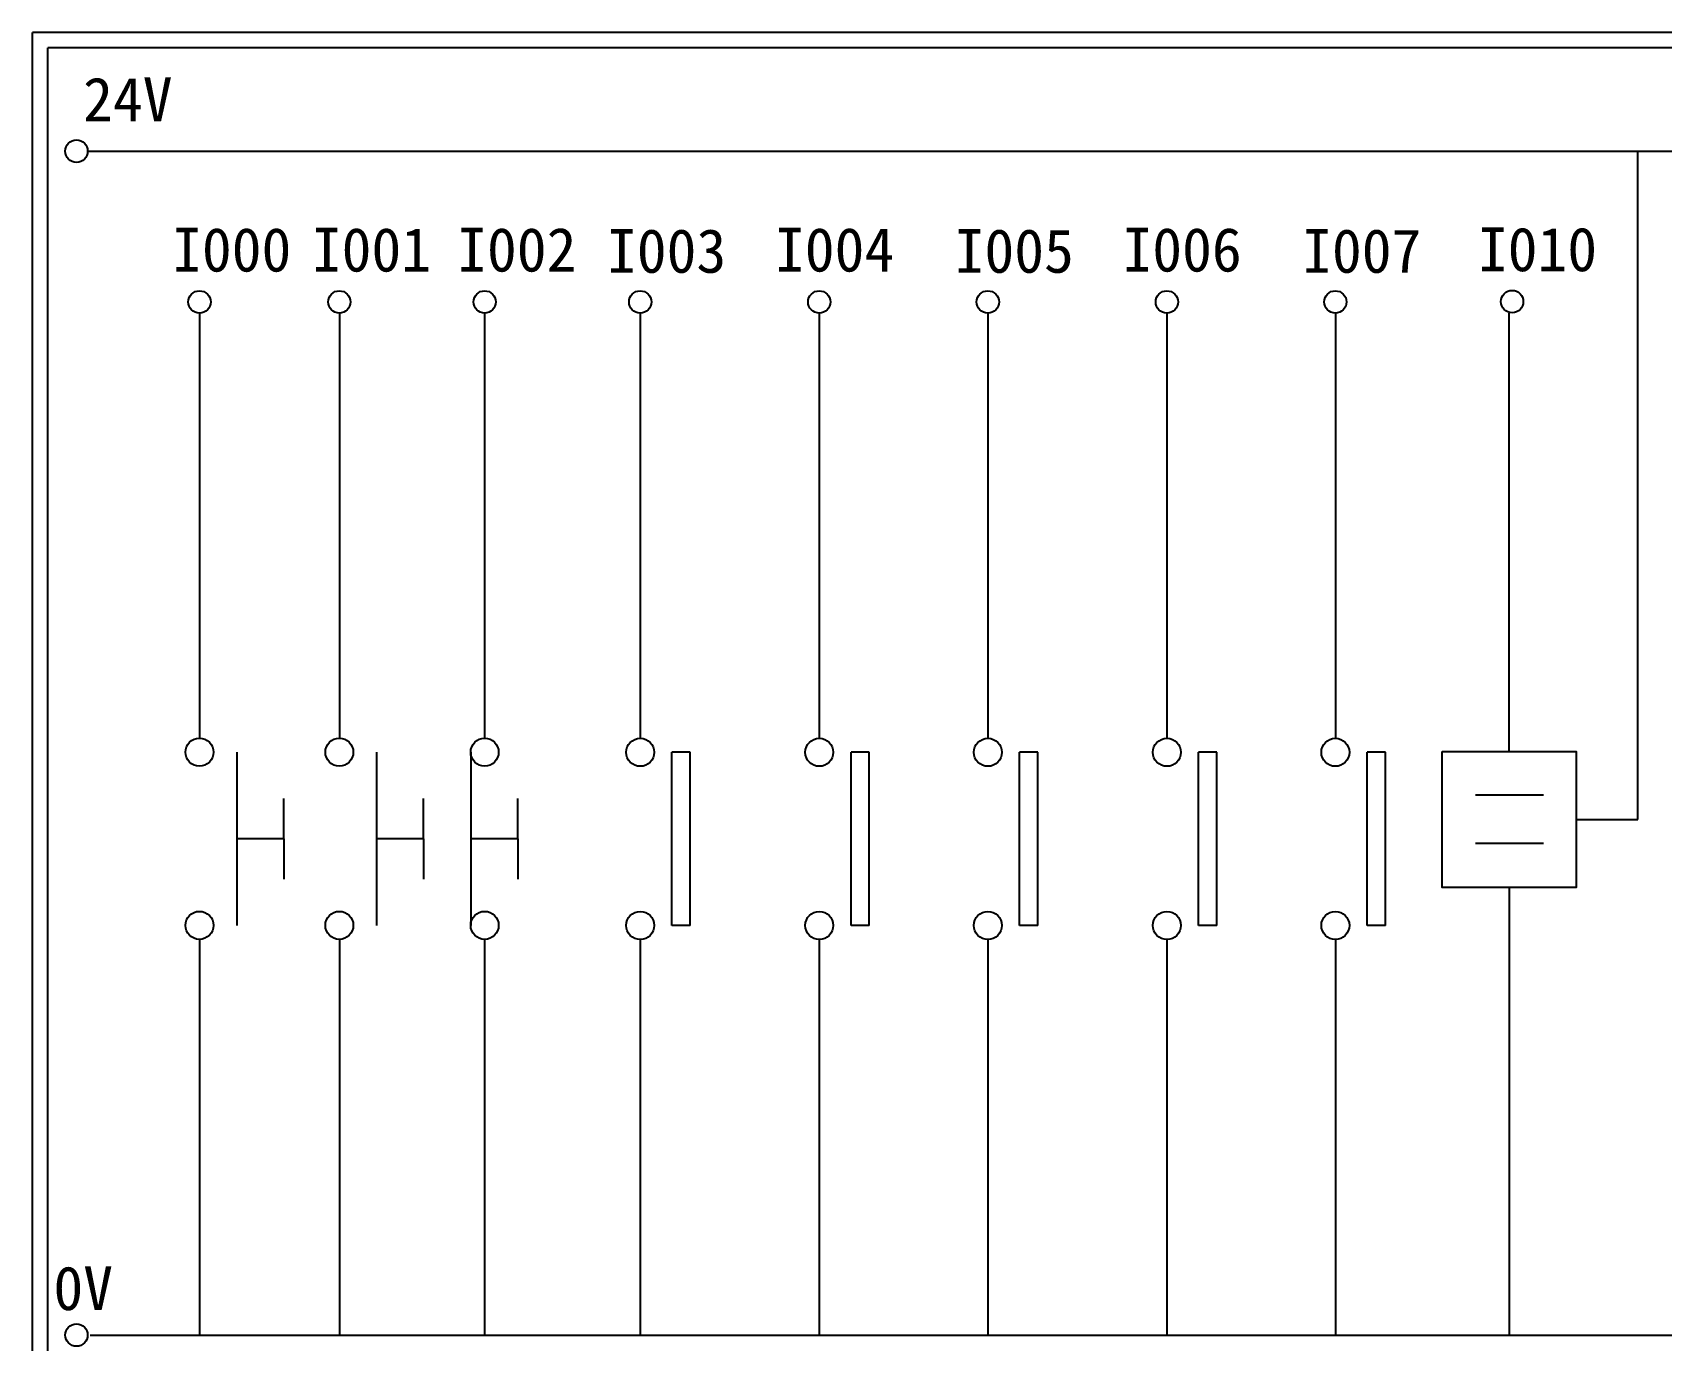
# Model space of a CAD drawing. Extents: x 275 to 562, y 265 to 469.
# Drawn here: x 274.9 to 408.7, y 361.5 to 468.9 of the extents above; entities that cross this region are included whole.
import ezdxf

# ---------------------------------------------------------------- set-up
doc = ezdxf.new("R2010")
doc.units = 0
doc.layers.get('0').update_dxf_attribs({"linetype": 'CONTINUOUS'})
doc.layers.add('圖框層', color=7, linetype='CONTINUOUS')
doc.layers.add('標尺寸層', color=3, linetype='CONTINUOUS')
doc.styles.add('STSL', font='kaiu.ttf')

msp = doc.modelspace()

# ---------------------------------------------------------------- linework, layer by layer
for p, q in [((406.79, 404.26), (406.79, 459.17)), ((396.21, 409.84), (396.21, 445.86)), ((328.93, 409.78), (327.42, 409.78)), ((343.64, 409.78), (342.14, 409.78)), ((357.48, 409.78), (355.98, 409.78)), ((372.2, 409.78), (370.69, 409.78)), ((386.04, 409.78), (384.54, 409.78)), ((295.54, 402.67), (295.54, 405.98)), ((307.02, 402.67), (307.02, 405.98)), ((314.76, 402.67), (314.76, 405.98)), ((401.72, 404.26), (406.79, 404.26)), ((295.54, 402.67), (295.54, 399.36)), ((307.02, 402.67), (307.02, 399.36)), ((314.76, 402.67), (314.76, 399.36)), ((396.21, 398.68), (396.21, 361.9)), ((328.93, 395.55), (327.42, 395.55)), ((343.64, 395.55), (342.14, 395.55)), ((357.48, 395.55), (355.98, 395.55)), ((372.2, 395.55), (370.69, 395.55)), ((386.04, 395.55), (384.54, 395.55))]:
    msp.add_line(p, q)
msp.add_lwpolyline([(390.7, 409.84), (401.72, 409.84), (401.72, 398.68), (390.7, 398.68)], close=True)
at = {"layer": '圖框層', "color": 7}
for p, q in [((561.9, 468.91), (274.9, 468.91)), ((274.9, 264.95), (274.9, 468.91)), ((560.65, 467.66), (276.15, 467.66)), ((276.15, 266.2), (276.15, 467.66))]:
    msp.add_line(p, q, dxfattribs=at)
at = {"layer": '標尺寸層', "color": 7}
for p, q in [((279.42, 459.17), (557.02, 459.17)), ((288.61, 445.86), (288.61, 410.94)), ((300.1, 445.86), (300.1, 410.94)), ((312.04, 445.86), (312.04, 410.94)), ((324.82, 445.86), (324.82, 410.93)), ((339.53, 445.86), (339.53, 410.93)), ((353.38, 445.86), (353.38, 410.93)), ((368.09, 445.86), (368.09, 410.93)), ((381.93, 445.86), (381.93, 410.93)), ((291.67, 409.79), (291.67, 395.56)), ((303.15, 409.79), (303.15, 395.56)), ((310.89, 409.79), (310.89, 395.56)), ((327.42, 395.55), (327.42, 409.78)), ((328.93, 395.55), (328.93, 409.78)), ((342.14, 395.55), (342.14, 409.78)), ((343.64, 395.55), (343.64, 409.78)), ((355.98, 395.55), (355.98, 409.78)), ((357.48, 395.55), (357.48, 409.78)), ((370.69, 395.55), (370.69, 409.78)), ((372.2, 395.55), (372.2, 409.78)), ((384.54, 395.55), (384.54, 409.78)), ((386.04, 395.55), (386.04, 409.78)), ((393.45, 406.29), (399.02, 406.29)), ((295.54, 402.67), (291.67, 402.67)), ((307.02, 402.67), (303.15, 402.67)), ((314.76, 402.67), (310.89, 402.67)), ((393.45, 402.32), (399.02, 402.32)), ((288.61, 394.41), (288.61, 361.9)), ((300.1, 394.41), (300.1, 361.9)), ((312.04, 394.41), (312.04, 361.9)), ((324.82, 394.41), (324.82, 361.9)), ((324.82, 394.4), (324.82, 361.9)), ((339.53, 394.41), (339.53, 361.9)), ((339.53, 394.4), (339.53, 361.9)), ((353.38, 394.41), (353.38, 361.9)), ((353.38, 394.4), (353.38, 361.9)), ((368.09, 394.41), (368.09, 361.9)), ((368.09, 394.4), (368.09, 361.9)), ((381.93, 394.41), (381.93, 361.9)), ((381.93, 394.4), (381.93, 361.9)), ((279.63, 361.9), (557.5, 361.9))]:
    msp.add_line(p, q, dxfattribs=at)
for centre, radius in [((278.5, 459.17), 0.92), ((288.61, 446.78), 0.92), ((300.1, 446.78), 0.92), ((312.04, 446.78), 0.92), ((324.82, 446.78), 0.92), ((324.82, 446.78), 0.92), ((339.53, 446.78), 0.92), ((353.38, 446.78), 0.92), ((353.38, 446.78), 0.92), ((368.09, 446.78), 0.92), ((381.93, 446.78), 0.92), ((381.93, 446.78), 0.92), ((396.45, 446.81), 0.92), ((288.61, 409.79), 1.15), ((300.1, 409.79), 1.15), ((312.04, 409.79), 1.15), ((324.82, 409.78), 1.15), ((339.53, 409.78), 1.15), ((353.38, 409.78), 1.15), ((368.09, 409.78), 1.15), ((381.93, 409.78), 1.15), ((288.61, 395.56), 1.15), ((300.1, 395.56), 1.15), ((312.04, 395.56), 1.15), ((324.82, 395.55), 1.15), ((339.53, 395.55), 1.15), ((353.38, 395.55), 1.15), ((368.09, 395.55), 1.15), ((381.93, 395.55), 1.15), ((278.5, 361.9), 0.92)]:
    msp.add_circle(centre, radius, dxfattribs=at)

# ---------------------------------------------------------------- texts
at = {"layer": '圖框層', "color": 4, "style": 'STSL'}
for s, p in [('24V', (279.05, 461.63)), ('I000', (286.36, 449.28)), ('I001', (297.84, 449.28)), ('I002', (309.78, 449.28)), ('I003', (322.09, 449.18)), ('I004', (335.89, 449.28)), ('I005', (350.65, 449.18)), ('I006', (364.44, 449.28)), ('I007', (379.2, 449.18)), ('I010', (393.64, 449.31)), ('0V', (276.61, 363.95))]:
    msp.add_text(s, height=3.6, dxfattribs=at).set_placement(p)

doc.saveas('drawing.dxf')
